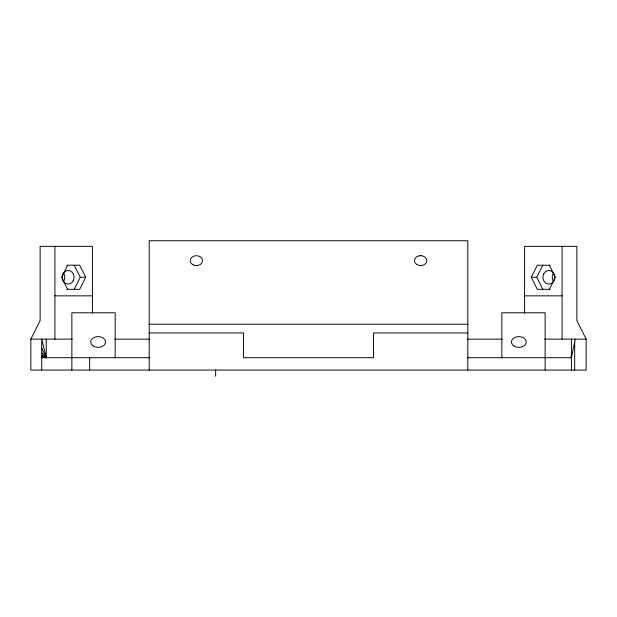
<?xml version="1.0" encoding="UTF-8"?>
<svg xmlns="http://www.w3.org/2000/svg" width="617" height="617" viewBox="0 0 617 617"><rect width="100%" height="100%" fill="white"/><g stroke="black" fill="none" stroke-linecap="round" stroke-linejoin="round"><path stroke-width="0.93" d="M92.427 313.158L92.419 246.337L40.136 246.337L40.136 320.578L30.85 339.134L30.85 370.069L586.15 370.069L586.15 339.134L576.872 320.578L576.872 246.337L524.589 246.337L524.573 313.158M54.913 339.134L54.913 246.337M562.087 339.134L562.087 246.337M467.239 357.698L571.419 357.698L575.268 339.134M570.764 357.698L571.419 355.292M67.639 265.217L61.607 277.272L67.639 289.327M74.194 289.327L80.218 277.272L74.194 265.217M66.775 265.217L79.693 265.217L85.717 277.272L79.693 289.327L66.775 289.327M550.233 289.327L537.307 289.327L531.283 277.272L537.307 265.217L550.233 265.217M542.813 289.327L536.782 277.272L542.813 265.217M549.361 289.327L555.393 277.272L549.361 265.217M80.218 277.272L85.717 277.272M531.283 277.272L536.782 277.272M54.936 295.844L92.442 295.844M524.566 295.844L562.064 295.844M149.198 324.233L467.802 324.233M149.198 332.949L243.545 332.949L243.545 357.698L373.462 357.698L373.462 332.949L467.802 332.949M30.85 339.134L72.22 339.134M114.739 339.134L149.815 339.134M467.185 339.134L502.261 339.134M544.649 339.134L586.15 339.134M41.74 357.698L149.761 357.698M41.74 357.112L45.581 357.698M41.74 356.533L46.244 357.698L46.244 339.134M41.74 355.377L46.244 357.698L41.74 339.134L41.74 370.069M41.74 353.055L46.244 357.698L41.74 348.412M574.674 342.127L574.697 370.069M571.419 339.134L571.419 370.069M545.135 370.069L545.135 312.78L501.829 312.78L501.829 357.698M467.802 370.069L467.802 240.746L149.198 240.746L149.198 370.069M215.642 370.069L215.642 376.254M115.171 357.698L115.171 312.78L71.865 312.78L71.865 370.069M89.65 357.698L89.65 370.069M63.181 272.614A6.802 5.892 -90 0 1 63.181 281.93M553.696 281.768A6.802 5.892 -90 0 1 553.696 272.768M421.295 255.6A6.185 4.975 0 0 1 419.683 255.569M416.753 264.516A6.185 4.975 0 0 0 426.748 261.407A6.185 4.975 0 0 0 418.403 256.001A6.185 4.975 0 0 0 416.753 264.516M193.16 264.894A6.185 4.975 0 0 0 202.553 260.752A6.185 4.975 0 0 0 193.399 256.279A6.185 4.975 0 0 0 193.16 264.894M513.953 346.029A7.427 5.391 0 0 0 526.124 343.021A7.427 5.391 0 0 0 516.452 336.874A7.427 5.391 0 0 0 513.953 346.029M92.928 345.798A7.427 5.391 0 0 0 105.337 343.353A7.427 5.391 0 0 0 96.213 336.774A7.427 5.391 0 0 0 92.928 345.798M73.176 280.858A6.802 5.892 -90 0 0 68.348 270.47A6.802 5.892 -90 0 0 62.973 280.488A6.802 5.892 -90 0 0 73.176 280.858M543.731 273.863A6.802 5.892 90 0 0 548.837 284.075A6.802 5.892 90 0 0 553.943 273.863A6.802 5.892 90 0 0 543.731 273.863"/></g></svg>
